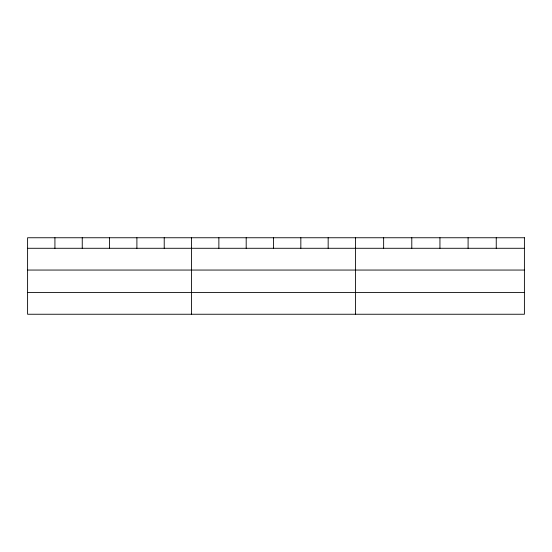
<?xml version="1.0" encoding="UTF-8"?>
<svg xmlns="http://www.w3.org/2000/svg" width="552" height="552" viewBox="0 0 552 552"><rect width="100%" height="100%" fill="white"/><g stroke="black" fill="none" stroke-linecap="round" stroke-linejoin="round"><path stroke-width="0.83" d="M27.6 248.283L524.4 248.283M27.6 270.052L524.4 270.052M27.6 292.477L524.4 292.477M496.248 237.753L496.248 248.283M468.096 237.753L468.096 248.283M439.944 237.753L439.944 248.283M411.792 237.753L411.792 248.283M383.64 237.753L383.64 248.283M355.488 237.753L355.488 314.247M328.164 237.753L328.164 248.283M300.84 237.753L300.84 248.283M273.516 237.753L273.516 248.283M246.192 237.753L246.192 248.283M218.868 237.753L218.868 248.283M191.544 237.753L191.544 314.247M164.22 237.753L164.22 248.283M136.896 237.753L136.896 248.283M109.572 237.753L109.572 248.283M82.248 237.753L82.248 248.283M54.924 237.753L54.924 248.283M524.4 237.753L27.6 237.753L27.6 314.247L524.4 314.247L524.4 237.753"/></g></svg>
